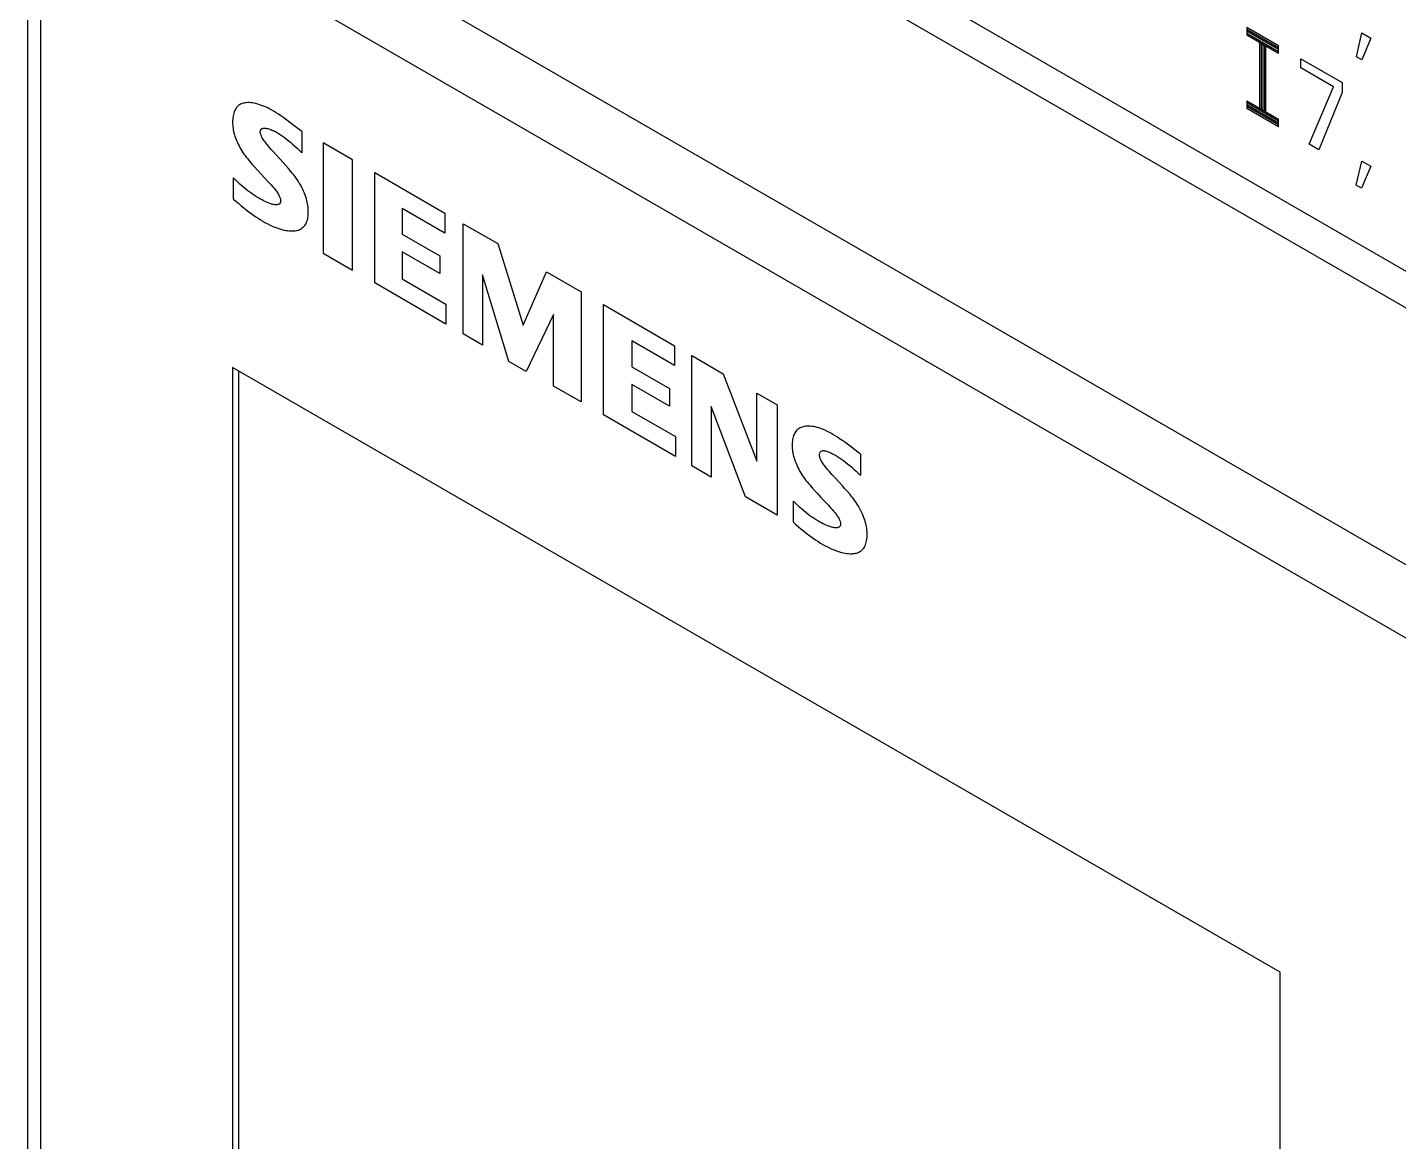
# Model space of a CAD drawing. Extents: x 0 to 420, y 0 to 297.
# Drawn here: x 164.56 to 195.1, y 154.25 to 179.06 of the extents above; entities that cross this region are included whole.
import ezdxf

# ---------------------------------------------------------------- set-up
doc = ezdxf.new("R2010")
doc.units = 0
doc.header["$LTSCALE"] = 23.1
doc.layers.add('40000_ISO', color=7, linetype='CONTINUOUS')

msp = doc.modelspace()

# ---------------------------------------------------------------- linework, layer by layer
at = {"layer": '40000_ISO', "color": 7, "linetype": 'CONTINUOUS'}
for p, q in [((220.009, 159.344), (170.865, 187.717)), ((219.656, 158.732), (170.511, 187.104)), ((165.562, 184.247), (214.706, 155.874)), ((164.562, 183.43), (164.562, 148.32)), ((164.855, 183.022), (164.855, 147.912)), ((164.855, 183.022), (213.999, 154.649)), ((191.725, 179.058), (191.725, 178.894)), ((192.432, 178.649), (191.725, 179.058)), ((192.432, 178.609), (191.725, 179.017)), ((192.432, 178.568), (191.725, 178.976)), ((191.725, 178.935), (192.432, 178.527)), ((191.725, 178.894), (192.432, 178.486)), ((192.008, 178.731), (192.008, 177.261)), ((192.043, 178.711), (192.043, 177.241)), ((192.078, 178.69), (192.078, 177.221)), ((194.165, 178.408), (194.288, 178.942)), ((194.488, 178.827), (194.283, 178.339)), ((194.288, 178.942), (194.488, 178.827)), ((192.114, 178.67), (192.114, 177.2)), ((192.149, 177.18), (192.149, 178.649)), ((192.432, 178.486), (192.432, 178.649)), ((194.283, 178.339), (194.165, 178.408)), ((192.927, 178.163), (192.927, 178.364)), ((192.927, 178.364), (193.847, 177.833)), ((193.656, 177.742), (192.927, 178.163)), ((193.847, 177.833), (193.847, 177.612)), ((193.11, 176.462), (193.656, 177.742)), ((193.847, 177.612), (193.328, 176.336)), ((169.156, 177.15), (169.149, 177.119)), ((169.166, 177.179), (169.156, 177.15)), ((169.176, 177.204), (169.166, 177.179)), ((169.188, 177.229), (169.176, 177.204)), ((169.201, 177.251), (169.188, 177.229)), ((169.215, 177.272), (169.201, 177.251)), ((169.23, 177.291), (169.215, 177.272)), ((169.247, 177.309), (169.23, 177.291)), ((169.266, 177.325), (169.247, 177.309)), ((169.286, 177.339), (169.266, 177.325)), ((169.308, 177.352), (169.286, 177.339)), ((169.331, 177.362), (169.308, 177.352)), ((169.355, 177.371), (169.331, 177.362)), ((169.38, 177.378), (169.355, 177.371)), ((169.405, 177.383), (169.38, 177.378)), ((169.432, 177.386), (169.405, 177.383)), ((169.466, 177.388), (169.432, 177.386)), ((169.501, 177.388), (169.466, 177.388)), ((169.537, 177.386), (169.501, 177.388)), ((169.573, 177.382), (169.537, 177.386)), ((169.61, 177.376), (169.573, 177.382)), ((169.651, 177.366), (169.61, 177.376)), ((169.692, 177.355), (169.651, 177.366)), ((169.734, 177.342), (169.692, 177.355)), ((169.776, 177.327), (169.734, 177.342)), ((169.818, 177.311), (169.776, 177.327)), ((169.866, 177.291), (169.818, 177.311)), ((169.913, 177.269), (169.866, 177.291)), ((169.961, 177.245), (169.913, 177.269)), ((170.008, 177.22), (169.961, 177.245)), ((170.056, 177.192), (170.008, 177.22)), ((170.105, 177.162), (170.056, 177.192)), ((170.154, 177.13), (170.105, 177.162)), ((191.725, 177.425), (191.725, 177.261)), ((191.725, 177.425), (192.432, 177.016)), ((192.432, 176.976), (191.725, 177.384)), ((191.725, 177.343), (192.432, 176.935)), ((192.432, 176.894), (191.725, 177.302)), ((191.725, 177.261), (192.432, 176.853)), ((169.135, 177.02), (169.133, 176.985)), ((169.133, 176.985), (169.133, 176.949)), ((169.133, 176.949), (169.133, 176.916)), ((169.133, 176.916), (169.135, 176.883)), ((169.138, 177.055), (169.135, 177.02)), ((169.135, 176.883), (169.138, 176.849)), ((169.142, 177.088), (169.138, 177.055)), ((169.138, 176.849), (169.143, 176.815)), ((169.149, 177.119), (169.142, 177.088)), ((170.203, 177.097), (170.154, 177.13)), ((170.272, 177.048), (170.203, 177.097)), ((170.34, 176.998), (170.272, 177.048)), ((170.408, 176.947), (170.34, 176.998)), ((170.496, 176.879), (170.408, 176.947)), ((170.671, 176.742), (170.496, 176.879)), ((192.432, 176.853), (192.432, 177.016)), ((169.143, 176.815), (169.148, 176.78)), ((169.148, 176.78), (169.155, 176.745)), ((169.155, 176.745), (169.163, 176.709)), ((169.163, 176.709), (169.173, 176.674)), ((169.173, 176.674), (169.184, 176.639)), ((169.184, 176.639), (169.196, 176.603)), ((169.196, 176.603), (169.209, 176.568)), ((169.209, 176.568), (169.224, 176.532)), ((169.748, 176.74), (169.749, 176.752)), ((169.749, 176.726), (169.748, 176.74)), ((169.749, 176.752), (169.751, 176.764)), ((169.751, 176.711), (169.749, 176.726)), ((169.751, 176.764), (169.754, 176.775)), ((169.755, 176.696), (169.751, 176.711)), ((169.754, 176.775), (169.758, 176.785)), ((169.759, 176.68), (169.755, 176.696)), ((169.758, 176.785), (169.764, 176.793)), ((169.765, 176.664), (169.759, 176.68)), ((169.764, 176.793), (169.772, 176.801)), ((169.772, 176.648), (169.765, 176.664)), ((169.772, 176.801), (169.781, 176.807)), ((169.779, 176.633), (169.772, 176.648)), ((169.792, 176.607), (169.779, 176.633)), ((169.781, 176.807), (169.79, 176.812)), ((169.79, 176.812), (169.801, 176.815)), ((169.806, 176.582), (169.792, 176.607)), ((169.801, 176.815), (169.812, 176.817)), ((169.821, 176.558), (169.806, 176.582)), ((169.812, 176.817), (169.831, 176.819)), ((169.837, 176.534), (169.821, 176.558)), ((169.831, 176.819), (169.851, 176.819)), ((169.854, 176.512), (169.837, 176.534)), ((169.851, 176.819), (169.871, 176.817)), ((169.871, 176.817), (169.892, 176.813)), ((169.892, 176.813), (169.915, 176.808)), ((169.915, 176.808), (169.938, 176.802)), ((169.938, 176.802), (169.961, 176.795)), ((169.961, 176.795), (169.985, 176.786)), ((169.985, 176.786), (170.009, 176.777)), ((170.009, 176.777), (170.034, 176.766)), ((170.034, 176.766), (170.059, 176.754)), ((170.059, 176.754), (170.084, 176.741)), ((170.084, 176.741), (170.109, 176.727)), ((170.109, 176.727), (170.151, 176.702)), ((170.151, 176.702), (170.193, 176.675)), ((170.193, 176.675), (170.235, 176.646)), ((170.235, 176.646), (170.277, 176.615)), ((170.277, 176.615), (170.324, 176.58)), ((170.324, 176.58), (170.371, 176.542)), ((170.371, 176.542), (170.418, 176.504)), ((170.671, 176.742), (170.671, 176.272)), ((169.224, 176.532), (169.239, 176.497)), ((169.239, 176.497), (169.256, 176.462)), ((169.256, 176.462), (169.275, 176.424)), ((169.275, 176.424), (169.295, 176.387)), ((169.295, 176.387), (169.316, 176.35)), ((169.316, 176.35), (169.338, 176.314)), ((169.338, 176.314), (169.361, 176.278)), ((169.361, 176.278), (169.385, 176.243)), ((169.385, 176.243), (169.409, 176.209)), ((169.871, 176.489), (169.854, 176.512)), ((169.901, 176.452), (169.871, 176.489)), ((169.931, 176.415), (169.901, 176.452)), ((169.962, 176.379), (169.931, 176.415)), ((169.993, 176.344), (169.962, 176.379)), ((170.025, 176.31), (169.993, 176.344)), ((170.103, 176.224), (170.025, 176.31)), ((170.418, 176.504), (170.464, 176.464)), ((170.464, 176.464), (170.517, 176.418)), ((170.517, 176.418), (170.569, 176.37)), ((170.569, 176.37), (170.62, 176.322)), ((170.62, 176.322), (170.671, 176.272)), ((171.146, 176.494), (171.146, 174.038)), ((171.803, 176.115), (171.146, 176.494)), ((193.328, 176.336), (193.11, 176.462)), ((169.409, 176.209), (169.435, 176.175)), ((169.435, 176.175), (169.461, 176.142)), ((169.461, 176.142), (169.487, 176.11)), ((169.487, 176.11), (169.514, 176.078)), ((169.514, 176.078), (169.571, 176.012)), ((169.571, 176.012), (169.629, 175.947)), ((169.629, 175.947), (169.687, 175.884)), ((170.181, 176.139), (170.103, 176.224)), ((170.259, 176.053), (170.181, 176.139)), ((170.317, 175.988), (170.259, 176.053)), ((170.374, 175.922), (170.317, 175.988)), ((171.803, 173.659), (171.803, 176.115)), ((194.162, 175.551), (194.286, 176.086)), ((194.485, 175.97), (194.281, 175.482)), ((194.286, 176.086), (194.485, 175.97)), ((169.155, 175.24), (169.155, 175.71)), ((169.201, 175.664), (169.155, 175.71)), ((169.247, 175.619), (169.201, 175.664)), ((169.293, 175.575), (169.247, 175.619)), ((169.687, 175.884), (169.766, 175.798)), ((169.766, 175.798), (169.846, 175.713)), ((169.846, 175.713), (169.926, 175.627)), ((169.926, 175.627), (169.957, 175.593)), ((170.431, 175.855), (170.374, 175.922)), ((170.459, 175.82), (170.431, 175.855)), ((170.487, 175.786), (170.459, 175.82)), ((170.515, 175.751), (170.487, 175.786)), ((170.541, 175.715), (170.515, 175.751)), ((170.57, 175.674), (170.541, 175.715)), ((170.598, 175.632), (170.57, 175.674)), ((170.624, 175.589), (170.598, 175.632)), ((172.3, 173.372), (172.3, 175.828)), ((172.3, 175.828), (173.862, 174.927)), ((169.34, 175.533), (169.293, 175.575)), ((169.386, 175.493), (169.34, 175.533)), ((169.433, 175.455), (169.386, 175.493)), ((169.48, 175.418), (169.433, 175.455)), ((169.527, 175.383), (169.48, 175.418)), ((169.573, 175.35), (169.527, 175.383)), ((169.62, 175.318), (169.573, 175.35)), ((169.667, 175.289), (169.62, 175.318)), ((169.957, 175.593), (169.988, 175.558)), ((169.988, 175.558), (170.019, 175.523)), ((170.019, 175.523), (170.05, 175.487)), ((170.05, 175.487), (170.08, 175.45)), ((170.08, 175.45), (170.094, 175.431)), ((170.094, 175.431), (170.109, 175.412)), ((170.109, 175.412), (170.123, 175.392)), ((170.123, 175.392), (170.136, 175.372)), ((170.136, 175.372), (170.149, 175.352)), ((170.149, 175.352), (170.161, 175.33)), ((170.161, 175.33), (170.172, 175.309)), ((170.649, 175.546), (170.624, 175.589)), ((170.673, 175.501), (170.649, 175.546)), ((170.695, 175.456), (170.673, 175.501)), ((170.714, 175.414), (170.695, 175.456)), ((170.732, 175.372), (170.714, 175.414)), ((170.748, 175.33), (170.732, 175.372)), ((170.763, 175.287), (170.748, 175.33)), ((194.281, 175.482), (194.162, 175.551)), ((169.155, 175.24), (169.212, 175.189)), ((169.212, 175.189), (169.268, 175.14)), ((169.268, 175.14), (169.325, 175.091)), ((169.325, 175.091), (169.383, 175.044)), ((169.383, 175.044), (169.436, 175.001)), ((169.714, 175.26), (169.667, 175.289)), ((169.751, 175.24), (169.714, 175.26)), ((169.787, 175.22), (169.751, 175.24)), ((169.823, 175.201), (169.787, 175.22)), ((169.856, 175.186), (169.823, 175.201)), ((169.889, 175.171), (169.856, 175.186)), ((169.921, 175.157), (169.889, 175.171)), ((169.95, 175.146), (169.921, 175.157)), ((169.979, 175.136), (169.95, 175.146)), ((170.008, 175.127), (169.979, 175.136)), ((170.03, 175.121), (170.008, 175.127)), ((170.052, 175.116), (170.03, 175.121)), ((170.074, 175.113), (170.052, 175.116)), ((170.095, 175.111), (170.074, 175.113)), ((170.116, 175.111), (170.095, 175.111)), ((170.128, 175.113), (170.116, 175.111)), ((170.14, 175.115), (170.128, 175.113)), ((170.152, 175.118), (170.14, 175.115)), ((170.162, 175.123), (170.152, 175.118)), ((170.172, 175.129), (170.162, 175.123)), ((170.172, 175.309), (170.179, 175.293)), ((170.181, 175.137), (170.172, 175.129)), ((170.179, 175.293), (170.185, 175.278)), ((170.187, 175.145), (170.181, 175.137)), ((170.185, 175.278), (170.191, 175.262)), ((170.193, 175.155), (170.187, 175.145)), ((170.191, 175.262), (170.196, 175.247)), ((170.197, 175.165), (170.193, 175.155)), ((170.196, 175.247), (170.199, 175.232)), ((170.2, 175.177), (170.197, 175.165)), ((170.199, 175.232), (170.202, 175.217)), ((170.202, 175.19), (170.2, 175.177)), ((170.202, 175.217), (170.203, 175.203)), ((170.203, 175.203), (170.202, 175.19)), ((170.776, 175.245), (170.763, 175.287)), ((170.787, 175.203), (170.776, 175.245)), ((170.796, 175.166), (170.787, 175.203)), ((170.803, 175.13), (170.796, 175.166)), ((170.808, 175.094), (170.803, 175.13)), ((170.813, 175.058), (170.808, 175.094)), ((170.816, 175.023), (170.813, 175.058)), ((170.818, 174.989), (170.816, 175.023)), ((172.911, 175.031), (172.911, 174.456)), ((173.862, 174.482), (172.911, 175.031)), ((169.436, 175.001), (169.49, 174.959)), ((169.49, 174.959), (169.544, 174.919)), ((169.544, 174.919), (169.598, 174.88)), ((169.598, 174.88), (169.649, 174.845)), ((169.649, 174.845), (169.7, 174.812)), ((169.7, 174.812), (169.751, 174.78)), ((169.751, 174.78), (169.802, 174.749)), ((169.802, 174.749), (169.852, 174.721)), ((169.852, 174.721), (169.902, 174.694)), ((170.768, 174.698), (170.78, 174.724)), ((170.78, 174.724), (170.789, 174.749)), ((170.789, 174.749), (170.797, 174.775)), ((170.797, 174.775), (170.804, 174.802)), ((170.804, 174.802), (170.809, 174.831)), ((170.809, 174.831), (170.813, 174.861)), ((170.813, 174.861), (170.816, 174.891)), ((170.816, 174.891), (170.818, 174.923)), ((170.818, 174.955), (170.818, 174.989)), ((170.818, 174.923), (170.818, 174.955)), ((173.862, 174.927), (173.862, 174.482)), ((169.902, 174.694), (169.952, 174.669)), ((169.952, 174.669), (170.002, 174.645)), ((170.002, 174.645), (170.052, 174.624)), ((170.052, 174.624), (170.097, 174.605)), ((170.097, 174.605), (170.142, 174.589)), ((170.142, 174.589), (170.187, 174.574)), ((170.187, 174.574), (170.231, 174.561)), ((170.231, 174.561), (170.275, 174.55)), ((170.275, 174.55), (170.315, 174.542)), ((170.315, 174.542), (170.355, 174.536)), ((170.355, 174.536), (170.394, 174.531)), ((170.394, 174.531), (170.433, 174.529)), ((170.433, 174.529), (170.471, 174.529)), ((170.471, 174.529), (170.497, 174.531)), ((170.497, 174.531), (170.523, 174.534)), ((170.523, 174.534), (170.549, 174.538)), ((170.549, 174.538), (170.573, 174.543)), ((170.573, 174.543), (170.597, 174.55)), ((170.597, 174.55), (170.62, 174.559)), ((170.62, 174.559), (170.643, 174.57)), ((170.643, 174.57), (170.664, 174.582)), ((170.664, 174.582), (170.684, 174.596)), ((170.684, 174.596), (170.704, 174.613)), ((170.704, 174.613), (170.722, 174.631)), ((170.722, 174.631), (170.739, 174.652)), ((170.739, 174.652), (170.754, 174.674)), ((170.754, 174.674), (170.768, 174.698)), ((172.911, 174.456), (173.749, 173.973)), ((174.269, 172.235), (174.269, 174.691)), ((174.269, 174.691), (175.038, 174.247)), ((175.038, 174.247), (175.604, 172.431)), ((171.146, 174.038), (171.803, 173.659)), ((172.911, 174.064), (172.911, 173.463)), ((173.749, 173.581), (172.911, 174.064)), ((173.749, 173.973), (173.749, 173.581)), ((174.699, 173.555), (174.699, 171.987)), ((175.287, 171.621), (174.699, 173.555)), ((175.604, 172.431), (176.124, 173.62)), ((176.124, 173.62), (176.894, 173.176)), ((173.884, 172.457), (172.3, 173.372)), ((172.911, 173.463), (173.884, 172.902)), ((176.894, 173.176), (176.894, 170.72)), ((173.884, 172.902), (173.884, 172.457)), ((177.392, 170.433), (177.392, 172.889)), ((177.392, 172.889), (178.976, 171.974)), ((176.283, 172.667), (175.672, 171.399)), ((176.283, 171.073), (176.283, 172.667)), ((174.699, 171.987), (174.269, 172.235)), ((178.025, 172.079), (178.025, 171.504)), ((178.976, 171.53), (178.025, 172.079)), ((178.976, 171.974), (178.976, 171.53)), ((179.36, 169.296), (179.36, 171.752)), ((179.36, 171.752), (180.062, 171.347)), ((169.133, 171.489), (169.133, 150.423)), ((192.467, 158.017), (169.133, 171.489)), ((169.274, 150.505), (169.274, 171.407)), ((175.672, 171.399), (175.287, 171.621)), ((178.025, 171.504), (178.862, 171.02)), ((180.062, 171.347), (180.808, 169.401)), ((176.894, 170.72), (176.283, 171.073)), ((178.025, 171.112), (178.025, 170.511)), ((178.862, 170.629), (178.025, 171.112)), ((178.862, 171.02), (178.862, 170.629)), ((180.808, 169.401), (180.808, 170.916)), ((180.808, 170.916), (181.261, 170.655)), ((178.998, 169.505), (177.392, 170.433)), ((178.025, 170.511), (178.998, 169.949)), ((179.79, 170.616), (179.79, 169.048)), ((180.559, 168.604), (179.79, 170.616)), ((181.261, 170.655), (181.261, 168.199)), ((181.749, 170.13), (181.729, 170.115)), ((181.771, 170.143), (181.749, 170.13)), ((181.794, 170.153), (181.771, 170.143)), ((181.819, 170.162), (181.794, 170.153)), ((181.843, 170.169), (181.819, 170.162)), ((181.869, 170.175), (181.843, 170.169)), ((181.895, 170.179), (181.869, 170.175)), ((181.929, 170.182), (181.895, 170.179)), ((181.964, 170.182), (181.929, 170.182)), ((181.999, 170.181), (181.964, 170.182)), ((182.035, 170.177), (181.999, 170.181)), ((182.072, 170.172), (182.035, 170.177)), ((182.112, 170.164), (182.072, 170.172)), ((182.152, 170.153), (182.112, 170.164)), ((182.193, 170.141), (182.152, 170.153)), ((182.234, 170.127), (182.193, 170.141)), ((182.275, 170.112), (182.234, 170.127)), ((178.998, 169.949), (178.998, 169.505)), ((181.598, 169.818), (181.597, 169.784)), ((181.602, 169.851), (181.598, 169.818)), ((181.606, 169.883), (181.602, 169.851)), ((181.612, 169.914), (181.606, 169.883)), ((181.62, 169.944), (181.612, 169.914)), ((181.629, 169.972), (181.62, 169.944)), ((181.639, 169.997), (181.629, 169.972)), ((181.651, 170.021), (181.639, 169.997)), ((181.664, 170.043), (181.651, 170.021)), ((181.678, 170.063), (181.664, 170.043)), ((181.694, 170.082), (181.678, 170.063)), ((181.711, 170.1), (181.694, 170.082)), ((181.729, 170.115), (181.711, 170.1)), ((182.321, 170.093), (182.275, 170.112)), ((182.367, 170.072), (182.321, 170.093)), ((182.413, 170.049), (182.367, 170.072)), ((182.459, 170.025), (182.413, 170.049)), ((182.505, 169.998), (182.459, 170.025)), ((182.555, 169.968), (182.505, 169.998)), ((182.604, 169.937), (182.555, 169.968)), ((182.653, 169.903), (182.604, 169.937)), ((182.721, 169.856), (182.653, 169.903)), ((182.789, 169.807), (182.721, 169.856)), ((181.597, 169.784), (181.596, 169.749)), ((181.596, 169.749), (181.597, 169.717)), ((181.597, 169.717), (181.599, 169.683)), ((181.599, 169.683), (181.602, 169.65)), ((181.602, 169.65), (181.607, 169.616)), ((181.607, 169.616), (181.613, 169.581)), ((181.613, 169.581), (181.62, 169.546)), ((181.62, 169.546), (181.628, 169.511)), ((181.628, 169.511), (181.638, 169.476)), ((182.206, 169.55), (182.208, 169.564)), ((182.206, 169.535), (182.206, 169.55)), ((182.207, 169.518), (182.206, 169.535)), ((182.211, 169.501), (182.207, 169.518)), ((182.208, 169.564), (182.211, 169.577)), ((182.211, 169.577), (182.215, 169.589)), ((182.215, 169.589), (182.221, 169.6)), ((182.221, 169.6), (182.228, 169.61)), ((182.228, 169.61), (182.236, 169.618)), ((182.236, 169.618), (182.245, 169.624)), ((182.245, 169.624), (182.257, 169.631)), ((182.257, 169.631), (182.27, 169.634)), ((182.27, 169.634), (182.284, 169.636)), ((182.284, 169.636), (182.299, 169.636)), ((182.299, 169.636), (182.314, 169.635)), ((182.314, 169.635), (182.33, 169.632)), ((182.33, 169.632), (182.346, 169.628)), ((182.346, 169.628), (182.363, 169.624)), ((182.363, 169.624), (182.395, 169.613)), ((182.395, 169.613), (182.428, 169.6)), ((182.428, 169.6), (182.461, 169.586)), ((182.461, 169.586), (182.494, 169.569)), ((182.494, 169.569), (182.527, 169.552)), ((182.527, 169.552), (182.559, 169.533)), ((182.559, 169.533), (182.604, 169.507)), ((182.857, 169.756), (182.789, 169.807)), ((182.944, 169.691), (182.857, 169.756)), ((183.03, 169.624), (182.944, 169.691)), ((183.116, 169.557), (183.03, 169.624)), ((183.116, 169.557), (183.116, 169.087)), ((179.79, 169.048), (179.36, 169.296)), ((181.638, 169.476), (181.649, 169.44)), ((181.649, 169.44), (181.661, 169.405)), ((181.661, 169.405), (181.675, 169.37)), ((181.675, 169.37), (181.689, 169.334)), ((181.689, 169.334), (181.705, 169.299)), ((181.705, 169.299), (181.722, 169.264)), ((181.722, 169.264), (181.741, 169.226)), ((181.741, 169.226), (181.761, 169.189)), ((182.215, 169.483), (182.211, 169.501)), ((182.221, 169.465), (182.215, 169.483)), ((182.229, 169.446), (182.221, 169.465)), ((182.237, 169.428), (182.229, 169.446)), ((182.248, 169.406), (182.237, 169.428)), ((182.259, 169.385), (182.248, 169.406)), ((182.272, 169.364), (182.259, 169.385)), ((182.286, 169.344), (182.272, 169.364)), ((182.3, 169.324), (182.286, 169.344)), ((182.314, 169.305), (182.3, 169.324)), ((182.329, 169.286), (182.314, 169.305)), ((182.358, 169.248), (182.329, 169.286)), ((182.389, 169.212), (182.358, 169.248)), ((182.42, 169.177), (182.389, 169.212)), ((182.604, 169.507), (182.649, 169.478)), ((182.649, 169.478), (182.693, 169.448)), ((182.693, 169.448), (182.738, 169.417)), ((182.738, 169.417), (182.784, 169.382)), ((182.784, 169.382), (182.831, 169.346)), ((182.831, 169.346), (182.877, 169.308)), ((182.877, 169.308), (182.923, 169.268)), ((182.923, 169.268), (182.972, 169.225)), ((182.972, 169.225), (183.021, 169.18)), ((181.761, 169.189), (181.783, 169.152)), ((181.783, 169.152), (181.805, 169.115)), ((181.805, 169.115), (181.828, 169.079)), ((181.828, 169.079), (181.852, 169.044)), ((181.852, 169.044), (181.877, 169.01)), ((181.877, 169.01), (181.903, 168.975)), ((181.903, 168.975), (181.93, 168.941)), ((181.93, 168.941), (181.958, 168.907)), ((181.958, 168.907), (181.986, 168.874)), ((182.451, 169.142), (182.42, 169.177)), ((182.482, 169.107), (182.451, 169.142)), ((182.56, 169.022), (182.482, 169.107)), ((182.637, 168.938), (182.56, 169.022)), ((182.715, 168.853), (182.637, 168.938)), ((183.021, 169.18), (183.069, 169.134)), ((183.069, 169.134), (183.116, 169.087)), ((181.261, 168.199), (180.559, 168.604)), ((181.986, 168.874), (182.043, 168.808)), ((182.043, 168.808), (182.101, 168.743)), ((182.101, 168.743), (182.159, 168.68)), ((182.159, 168.68), (182.238, 168.595)), ((182.238, 168.595), (182.317, 168.511)), ((182.772, 168.789), (182.715, 168.853)), ((182.829, 168.724), (182.772, 168.789)), ((182.885, 168.658), (182.829, 168.724)), ((182.912, 168.625), (182.885, 168.658)), ((182.939, 168.591), (182.912, 168.625)), ((181.623, 168.042), (181.623, 168.512)), ((181.668, 168.466), (181.623, 168.512)), ((181.714, 168.421), (181.668, 168.466)), ((181.761, 168.378), (181.714, 168.421)), ((181.808, 168.336), (181.761, 168.378)), ((181.854, 168.297), (181.808, 168.336)), ((181.9, 168.259), (181.854, 168.297)), ((182.317, 168.511), (182.396, 168.427)), ((182.396, 168.427), (182.427, 168.393)), ((182.427, 168.393), (182.459, 168.358)), ((182.459, 168.358), (182.49, 168.323)), ((182.49, 168.323), (182.52, 168.287)), ((182.52, 168.287), (182.551, 168.25)), ((182.966, 168.557), (182.939, 168.591)), ((182.992, 168.522), (182.966, 168.557)), ((183.02, 168.482), (182.992, 168.522)), ((183.047, 168.441), (183.02, 168.482)), ((183.073, 168.398), (183.047, 168.441)), ((183.098, 168.355), (183.073, 168.398)), ((183.121, 168.311), (183.098, 168.355)), ((183.143, 168.267), (183.121, 168.311)), ((181.623, 168.042), (181.679, 167.992)), ((181.679, 167.992), (181.736, 167.942)), ((181.947, 168.222), (181.9, 168.259)), ((181.993, 168.187), (181.947, 168.222)), ((182.04, 168.154), (181.993, 168.187)), ((182.087, 168.123), (182.04, 168.154)), ((182.134, 168.094), (182.087, 168.123)), ((182.18, 168.066), (182.134, 168.094)), ((182.216, 168.046), (182.18, 168.066)), ((182.252, 168.027), (182.216, 168.046)), ((182.287, 168.009), (182.252, 168.027)), ((182.321, 167.993), (182.287, 168.009)), ((182.354, 167.979), (182.321, 167.993)), ((182.551, 168.25), (182.565, 168.231)), ((182.565, 168.231), (182.58, 168.212)), ((182.58, 168.212), (182.594, 168.193)), ((182.594, 168.193), (182.607, 168.173)), ((182.607, 168.173), (182.62, 168.153)), ((182.62, 168.153), (182.632, 168.132)), ((182.632, 168.132), (182.644, 168.11)), ((182.644, 168.11), (182.651, 168.095)), ((182.651, 168.095), (182.657, 168.08)), ((182.657, 168.08), (182.663, 168.065)), ((182.663, 168.065), (182.668, 168.05)), ((182.668, 168.05), (182.671, 168.035)), ((182.673, 167.981), (182.67, 167.97)), ((182.671, 168.035), (182.674, 168.021)), ((182.675, 167.994), (182.673, 167.981)), ((182.674, 168.021), (182.675, 168.007)), ((182.675, 168.007), (182.675, 167.994)), ((183.162, 168.225), (183.143, 168.267)), ((183.18, 168.184), (183.162, 168.225)), ((183.196, 168.142), (183.18, 168.184)), ((183.211, 168.1), (183.196, 168.142)), ((183.224, 168.058), (183.211, 168.1)), ((183.235, 168.016), (183.224, 168.058)), ((183.243, 167.98), (183.235, 168.016)), ((181.736, 167.942), (181.792, 167.894)), ((181.792, 167.894), (181.85, 167.847)), ((181.85, 167.847), (181.903, 167.804)), ((181.903, 167.804), (181.957, 167.763)), ((181.957, 167.763), (182.01, 167.723)), ((182.01, 167.723), (182.064, 167.685)), ((182.064, 167.685), (182.115, 167.65)), ((182.387, 167.965), (182.354, 167.979)), ((182.418, 167.954), (182.387, 167.965)), ((182.448, 167.943), (182.418, 167.954)), ((182.479, 167.934), (182.448, 167.943)), ((182.501, 167.928), (182.479, 167.934)), ((182.523, 167.924), (182.501, 167.928)), ((182.545, 167.92), (182.523, 167.924)), ((182.567, 167.918), (182.545, 167.92)), ((182.588, 167.918), (182.567, 167.918)), ((182.6, 167.919), (182.588, 167.918)), ((182.612, 167.921), (182.6, 167.919)), ((182.624, 167.924), (182.612, 167.921)), ((182.635, 167.929), (182.624, 167.924)), ((182.644, 167.935), (182.635, 167.929)), ((182.653, 167.942), (182.644, 167.935)), ((182.66, 167.95), (182.653, 167.942)), ((182.665, 167.96), (182.66, 167.95)), ((182.67, 167.97), (182.665, 167.96)), ((183.25, 167.944), (183.243, 167.98)), ((183.256, 167.909), (183.25, 167.944)), ((183.26, 167.873), (183.256, 167.909)), ((183.263, 167.839), (183.26, 167.873)), ((183.26, 167.664), (183.263, 167.698)), ((183.265, 167.805), (183.263, 167.839)), ((183.263, 167.698), (183.265, 167.734)), ((183.266, 167.771), (183.265, 167.805)), ((183.265, 167.734), (183.266, 167.771)), ((182.115, 167.65), (182.165, 167.617)), ((182.165, 167.617), (182.216, 167.586)), ((182.216, 167.586), (182.267, 167.555)), ((182.267, 167.555), (182.317, 167.527)), ((182.317, 167.527), (182.367, 167.501)), ((182.367, 167.501), (182.416, 167.476)), ((182.416, 167.476), (182.466, 167.453)), ((182.466, 167.453), (182.516, 167.431)), ((182.516, 167.431), (182.56, 167.413)), ((182.56, 167.413), (182.605, 167.397)), ((182.605, 167.397), (182.649, 167.383)), ((182.649, 167.383), (182.693, 167.37)), ((182.693, 167.37), (182.737, 167.36)), ((183.053, 167.363), (183.075, 167.372)), ((183.075, 167.372), (183.097, 167.382)), ((183.097, 167.382), (183.117, 167.395)), ((183.117, 167.395), (183.137, 167.41)), ((183.137, 167.41), (183.156, 167.426)), ((183.156, 167.426), (183.173, 167.445)), ((183.173, 167.445), (183.19, 167.466)), ((183.19, 167.466), (183.204, 167.488)), ((183.204, 167.488), (183.217, 167.512)), ((183.217, 167.512), (183.229, 167.538)), ((183.229, 167.538), (183.239, 167.567)), ((183.239, 167.567), (183.248, 167.598)), ((183.248, 167.598), (183.255, 167.63)), ((183.255, 167.63), (183.26, 167.664)), ((182.737, 167.36), (182.776, 167.352)), ((182.776, 167.352), (182.816, 167.346)), ((182.816, 167.346), (182.854, 167.342)), ((182.854, 167.342), (182.893, 167.34)), ((182.893, 167.34), (182.93, 167.341)), ((182.93, 167.341), (182.956, 167.342)), ((182.956, 167.342), (182.981, 167.345)), ((182.981, 167.345), (183.005, 167.35)), ((183.005, 167.35), (183.029, 167.355)), ((183.029, 167.355), (183.053, 167.363)), ((192.467, 136.951), (192.467, 158.017))]:
    msp.add_line(p, q, dxfattribs=at)

doc.saveas('drawing.dxf')
